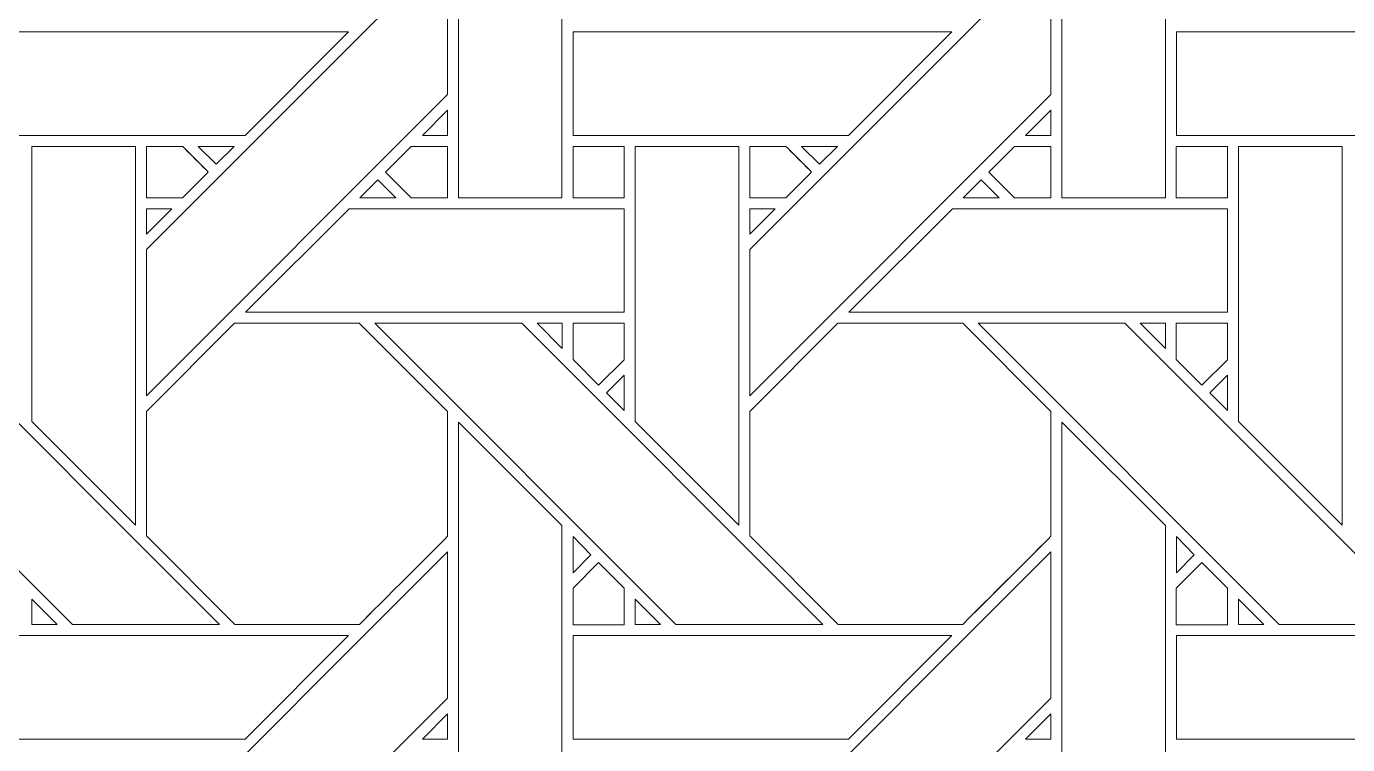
# Model space of a CAD drawing. Header units: inches. Extents: x 3.4 to 21.4, y 0.1 to 18.1.
# Drawn here: x 7.688 to 9.766, y 10.093 to 11.221 of the extents above; entities that cross this region are included whole.
import ezdxf

# ---------------------------------------------------------------- set-up
doc = ezdxf.new("R2010")
doc.units = ezdxf.units.IN
doc.header["$MEASUREMENT"] = 0
doc.layers.add('Design', color=7, linetype='Continuous', lineweight=0)

msp = doc.modelspace()

# ---------------------------------------------------------------- linework, layer by layer
at = {"layer": 'Design'}
for points, knots in [([(3.3829, 18.0948), (3.3829, 18.0948), (3.3829, 0.0948), (3.3829, 0.0948), (3.3829, 0.0948), (21.3829, 0.0948), (21.3829, 0.0948), (21.3829, 0.0948), (21.3829, 18.0948), (21.3829, 18.0948), (21.3829, 18.0948), (3.3829, 18.0948), (3.3829, 18.0948)], [0, 0, 0, 0, 1, 1, 1, 2, 2, 2, 3, 3, 3, 4, 4, 4, 4]), ([(4.2402, 17.2374), (4.2402, 17.2374), (4.2402, 0.9521), (4.2402, 0.9521), (4.2402, 0.9521), (20.5255, 0.9521), (20.5255, 0.9521), (20.5255, 0.9521), (20.5255, 17.2374), (20.5255, 17.2374), (20.5255, 17.2374), (4.2402, 17.2374), (4.2402, 17.2374)], [0, 0, 0, 0, 1, 1, 1, 2, 2, 2, 3, 3, 3, 4, 4, 4, 4]), ([(8.5303, 11.3856), (8.5303, 11.3856), (8.5303, 10.9519), (8.5303, 10.9519), (8.5303, 10.9519), (8.3676, 10.9519), (8.3676, 10.9519), (8.3676, 10.9519), (8.3676, 11.5477), (8.3676, 11.5477), (8.3676, 11.5477), (8.5303, 11.3856), (8.5303, 11.3856)], [0, 0, 0, 0, 1, 1, 1, 2, 2, 2, 3, 3, 3, 4, 4, 4, 4]), ([(9.4791, 11.3855), (9.4791, 11.3855), (9.4791, 10.9519), (9.4791, 10.9519), (9.4791, 10.9519), (9.3163, 10.9519), (9.3163, 10.9519), (9.3163, 10.9519), (9.3163, 11.5477), (9.3163, 11.5477), (9.3163, 11.5477), (9.4791, 11.3855), (9.4791, 11.3855)], [0, 0, 0, 0, 1, 1, 1, 2, 2, 2, 3, 3, 3, 4, 4, 4, 4]), ([(7.8768, 10.8705), (7.8768, 10.8705), (8.3504, 11.3441), (8.3504, 11.3441), (8.3504, 11.3441), (8.3504, 11.1141), (8.3504, 11.1141), (8.3504, 11.1141), (7.8768, 10.6404), (7.8768, 10.6404), (7.8768, 10.6404), (7.8768, 10.8705), (7.8768, 10.8705)], [0, 0, 0, 0, 1, 1, 1, 2, 2, 2, 3, 3, 3, 4, 4, 4, 4]), ([(8.8255, 10.8705), (8.8255, 10.8705), (9.2992, 11.3441), (9.2992, 11.3441), (9.2992, 11.3441), (9.2992, 11.1141), (9.2992, 11.1141), (9.2992, 11.1141), (8.8255, 10.6404), (8.8255, 10.6404), (8.8255, 10.6404), (8.8255, 10.8705), (8.8255, 10.8705)], [0, 0, 0, 0, 1, 1, 1, 2, 2, 2, 3, 3, 3, 4, 4, 4, 4]), ([(7.5989, 11.0499), (7.5989, 11.0499), (7.5989, 11.2126), (7.5989, 11.2126), (7.5989, 11.2126), (8.1946, 11.2126), (8.1946, 11.2126), (8.1946, 11.2126), (8.0319, 11.0499), (8.0319, 11.0499), (8.0319, 11.0499), (7.5989, 11.0499), (7.5989, 11.0499)], [0, 0, 0, 0, 1, 1, 1, 2, 2, 2, 3, 3, 3, 4, 4, 4, 4]), ([(8.5476, 11.0499), (8.5476, 11.0499), (8.5476, 11.2126), (8.5476, 11.2126), (8.5476, 11.2126), (9.1433, 11.2126), (9.1433, 11.2126), (9.1433, 11.2126), (8.9806, 11.0499), (8.9806, 11.0499), (8.9806, 11.0499), (8.5476, 11.0499), (8.5476, 11.0499)], [0, 0, 0, 0, 1, 1, 1, 2, 2, 2, 3, 3, 3, 4, 4, 4, 4]), ([(9.4964, 11.0499), (9.4964, 11.0499), (9.4964, 11.2126), (9.4964, 11.2126), (9.4964, 11.2126), (10.0921, 11.2126), (10.0921, 11.2126), (10.0921, 11.2126), (9.9293, 11.0499), (9.9293, 11.0499), (9.9293, 11.0499), (9.4964, 11.0499), (9.4964, 11.0499)], [0, 0, 0, 0, 1, 1, 1, 2, 2, 2, 3, 3, 3, 4, 4, 4, 4]), ([(8.3107, 11.0499), (8.3107, 11.0499), (8.3504, 11.0897), (8.3504, 11.0897), (8.3504, 11.0897), (8.3504, 11.0499), (8.3504, 11.0499), (8.3504, 11.0499), (8.3107, 11.0499), (8.3107, 11.0499)], [0, 0, 0, 0, 1, 1, 1, 2, 2, 2, 3, 3, 3, 3]), ([(9.2594, 11.0499), (9.2594, 11.0499), (9.2992, 11.0897), (9.2992, 11.0897), (9.2992, 11.0897), (9.2992, 11.0499), (9.2992, 11.0499), (9.2992, 11.0499), (9.2594, 11.0499), (9.2594, 11.0499)], [0, 0, 0, 0, 1, 1, 1, 2, 2, 2, 3, 3, 3, 3]), ([(7.8596, 11.0326), (7.8596, 11.0326), (7.8596, 10.4375), (7.8596, 10.4375), (7.8596, 10.4375), (7.6967, 10.6005), (7.6967, 10.6005), (7.6967, 10.6005), (7.6967, 11.0326), (7.6967, 11.0326), (7.6967, 11.0326), (7.8596, 11.0326), (7.8596, 11.0326)], [0, 0, 0, 0, 1, 1, 1, 2, 2, 2, 3, 3, 3, 4, 4, 4, 4]), ([(7.8767, 10.9519), (7.8767, 10.9519), (7.8767, 11.0327), (7.8767, 11.0327), (7.8767, 11.0327), (7.9338, 11.0327), (7.9338, 11.0327), (7.9389, 11.0276), (7.9697, 10.9967), (7.9741, 10.9923), (7.9741, 10.9923), (7.9337, 10.9519), (7.9337, 10.9519), (7.9337, 10.9519), (7.8767, 10.9519), (7.8767, 10.9519)], [0, 0, 0, 0, 1, 1, 1, 2, 2, 2, 3, 3, 3, 4, 4, 4, 5, 5, 5, 5]), ([(7.9741, 10.9923), (7.9741, 10.9923), (7.9337, 10.9519), (7.9337, 10.9519), (7.9337, 10.9519), (7.8767, 10.9519), (7.8767, 10.9519), (7.8767, 10.9519), (7.8767, 11.0327), (7.8767, 11.0327), (7.8767, 11.0327), (7.9338, 11.0327), (7.9338, 11.0327), (7.939, 11.0275), (7.9698, 10.9966), (7.9741, 10.9923)], [0, 0, 0, 0, 1, 1, 1, 2, 2, 2, 3, 3, 3, 4, 4, 4, 5, 5, 5, 5]), ([(7.9582, 11.0326), (7.9582, 11.0326), (8.0146, 11.0326), (8.0146, 11.0326), (8.0146, 11.0326), (7.9864, 11.0045), (7.9864, 11.0045), (7.9864, 11.0045), (7.9582, 11.0326), (7.9582, 11.0326)], [0, 0, 0, 0, 1, 1, 1, 2, 2, 2, 3, 3, 3, 3]), ([(8.2933, 10.9519), (8.2933, 10.9519), (8.2529, 10.9923), (8.2529, 10.9923), (8.2529, 10.9923), (8.2933, 11.0327), (8.2933, 11.0327), (8.2933, 11.0327), (8.3504, 11.0327), (8.3504, 11.0327), (8.3504, 11.0327), (8.3504, 10.9519), (8.3504, 10.9519), (8.3504, 10.9519), (8.2933, 10.9519), (8.2933, 10.9519)], [0, 0, 0, 0, 1, 1, 1, 2, 2, 2, 3, 3, 3, 4, 4, 4, 5, 5, 5, 5]), ([(8.2529, 10.9923), (8.2529, 10.9923), (8.2933, 11.0327), (8.2933, 11.0327), (8.2933, 11.0327), (8.3504, 11.0327), (8.3504, 11.0327), (8.3504, 11.0327), (8.3504, 10.9519), (8.3504, 10.9519), (8.3504, 10.9519), (8.2933, 10.9519), (8.2933, 10.9519), (8.2933, 10.9519), (8.2529, 10.9923), (8.2529, 10.9923)], [0, 0, 0, 0, 1, 1, 1, 2, 2, 2, 3, 3, 3, 4, 4, 4, 5, 5, 5, 5]), ([(8.5476, 10.9519), (8.5476, 10.9519), (8.5476, 11.0327), (8.5476, 11.0327), (8.5476, 11.0327), (8.6278, 11.0327), (8.6278, 11.0327), (8.6278, 11.0327), (8.6278, 10.9519), (8.6278, 10.9519), (8.6278, 10.9519), (8.5476, 10.9519), (8.5476, 10.9519)], [0, 0, 0, 0, 1, 1, 1, 2, 2, 2, 3, 3, 3, 4, 4, 4, 4]), ([(8.5476, 11.0327), (8.5476, 11.0327), (8.6278, 11.0327), (8.6278, 11.0327), (8.6278, 11.0327), (8.6278, 10.9519), (8.6278, 10.9519), (8.6278, 10.9519), (8.5476, 10.9519), (8.5476, 10.9519), (8.5476, 10.9519), (8.5476, 11.0327), (8.5476, 11.0327)], [0, 0, 0, 0, 1, 1, 1, 2, 2, 2, 3, 3, 3, 4, 4, 4, 4]), ([(8.8083, 11.0326), (8.8083, 11.0326), (8.8083, 10.4375), (8.8083, 10.4375), (8.8083, 10.4375), (8.6454, 10.6004), (8.6454, 10.6004), (8.6454, 10.6004), (8.6454, 11.0326), (8.6454, 11.0326), (8.6454, 11.0326), (8.8083, 11.0326), (8.8083, 11.0326)], [0, 0, 0, 0, 1, 1, 1, 2, 2, 2, 3, 3, 3, 4, 4, 4, 4]), ([(8.8255, 10.9519), (8.8255, 10.9519), (8.8255, 11.0327), (8.8255, 11.0327), (8.8255, 11.0327), (8.8825, 11.0327), (8.8825, 11.0327), (8.8877, 11.0276), (8.9184, 10.9967), (8.9228, 10.9923), (8.9228, 10.9923), (8.8824, 10.9519), (8.8824, 10.9519), (8.8824, 10.9519), (8.8255, 10.9519), (8.8255, 10.9519)], [0, 0, 0, 0, 1, 1, 1, 2, 2, 2, 3, 3, 3, 4, 4, 4, 5, 5, 5, 5]), ([(8.9228, 10.9923), (8.9228, 10.9923), (8.8824, 10.9519), (8.8824, 10.9519), (8.8824, 10.9519), (8.8255, 10.9519), (8.8255, 10.9519), (8.8255, 10.9519), (8.8255, 11.0327), (8.8255, 11.0327), (8.8255, 11.0327), (8.8825, 11.0327), (8.8825, 11.0327), (8.8878, 11.0274), (8.9186, 10.9966), (8.9228, 10.9923)], [0, 0, 0, 0, 1, 1, 1, 2, 2, 2, 3, 3, 3, 4, 4, 4, 5, 5, 5, 5]), ([(8.9069, 11.0326), (8.9069, 11.0326), (8.9634, 11.0326), (8.9634, 11.0326), (8.9634, 11.0326), (8.9351, 11.0045), (8.9351, 11.0045), (8.9351, 11.0045), (8.9069, 11.0326), (8.9069, 11.0326)], [0, 0, 0, 0, 1, 1, 1, 2, 2, 2, 3, 3, 3, 3]), ([(9.242, 10.9519), (9.242, 10.9519), (9.2017, 10.9923), (9.2017, 10.9923), (9.2017, 10.9923), (9.2421, 11.0327), (9.2421, 11.0327), (9.2421, 11.0327), (9.2991, 11.0327), (9.2991, 11.0327), (9.2991, 11.0327), (9.2991, 10.9519), (9.2991, 10.9519), (9.2991, 10.9519), (9.242, 10.9519), (9.242, 10.9519)], [0, 0, 0, 0, 1, 1, 1, 2, 2, 2, 3, 3, 3, 4, 4, 4, 5, 5, 5, 5]), ([(9.2017, 10.9923), (9.2017, 10.9923), (9.2421, 11.0327), (9.2421, 11.0327), (9.2421, 11.0327), (9.2991, 11.0327), (9.2991, 11.0327), (9.2991, 11.0327), (9.2991, 10.9519), (9.2991, 10.9519), (9.2991, 10.9519), (9.242, 10.9519), (9.242, 10.9519), (9.242, 10.9519), (9.2017, 10.9923), (9.2017, 10.9923)], [0, 0, 0, 0, 1, 1, 1, 2, 2, 2, 3, 3, 3, 4, 4, 4, 5, 5, 5, 5]), ([(9.4963, 10.9519), (9.4963, 10.9519), (9.4963, 11.0327), (9.4963, 11.0327), (9.4963, 11.0327), (9.5766, 11.0327), (9.5766, 11.0327), (9.5766, 11.0327), (9.5766, 10.9519), (9.5766, 10.9519), (9.5766, 10.9519), (9.4963, 10.9519), (9.4963, 10.9519)], [0, 0, 0, 0, 1, 1, 1, 2, 2, 2, 3, 3, 3, 4, 4, 4, 4]), ([(9.5766, 11.0327), (9.5766, 11.0327), (9.5766, 10.9519), (9.5766, 10.9519), (9.5766, 10.9519), (9.4963, 10.9519), (9.4963, 10.9519), (9.4963, 10.9519), (9.4963, 11.0327), (9.4963, 11.0327), (9.4963, 11.0327), (9.5766, 11.0327), (9.5766, 11.0327)], [0, 0, 0, 0, 1, 1, 1, 2, 2, 2, 3, 3, 3, 4, 4, 4, 4]), ([(9.7571, 11.0326), (9.7571, 11.0326), (9.7571, 10.4375), (9.7571, 10.4375), (9.7571, 10.4375), (9.5942, 10.6004), (9.5942, 10.6004), (9.5942, 10.6004), (9.5942, 11.0326), (9.5942, 11.0326), (9.5942, 11.0326), (9.7571, 11.0326), (9.7571, 11.0326)], [0, 0, 0, 0, 1, 1, 1, 2, 2, 2, 3, 3, 3, 4, 4, 4, 4]), ([(8.2691, 10.9519), (8.2691, 10.9519), (8.2126, 10.9519), (8.2126, 10.9519), (8.2126, 10.9519), (8.2408, 10.9801), (8.2408, 10.9801), (8.2408, 10.9801), (8.2691, 10.9519), (8.2691, 10.9519)], [0, 0, 0, 0, 1, 1, 1, 2, 2, 2, 3, 3, 3, 3]), ([(9.2178, 10.9519), (9.2178, 10.9519), (9.1613, 10.9519), (9.1613, 10.9519), (9.1613, 10.9519), (9.1896, 10.9801), (9.1896, 10.9801), (9.1896, 10.9801), (9.2178, 10.9519), (9.2178, 10.9519)], [0, 0, 0, 0, 1, 1, 1, 2, 2, 2, 3, 3, 3, 3]), ([(7.9166, 10.9347), (7.9166, 10.9347), (7.8768, 10.8949), (7.8768, 10.8949), (7.8768, 10.8949), (7.8768, 10.9347), (7.8768, 10.9347), (7.8768, 10.9347), (7.9166, 10.9347), (7.9166, 10.9347)], [0, 0, 0, 0, 1, 1, 1, 2, 2, 2, 3, 3, 3, 3]), ([(8.1954, 10.9347), (8.1954, 10.9347), (8.6279, 10.9347), (8.6279, 10.9347), (8.6279, 10.9347), (8.6279, 10.7719), (8.6279, 10.7719), (8.6279, 10.7719), (8.0326, 10.7719), (8.0326, 10.7719), (8.0326, 10.7719), (8.1954, 10.9347), (8.1954, 10.9347)], [0, 0, 0, 0, 1, 1, 1, 2, 2, 2, 3, 3, 3, 4, 4, 4, 4]), ([(8.8653, 10.9347), (8.8653, 10.9347), (8.8255, 10.8949), (8.8255, 10.8949), (8.8255, 10.8949), (8.8255, 10.9347), (8.8255, 10.9347), (8.8255, 10.9347), (8.8653, 10.9347), (8.8653, 10.9347)], [0, 0, 0, 0, 1, 1, 1, 2, 2, 2, 3, 3, 3, 3]), ([(9.1442, 10.9347), (9.1442, 10.9347), (9.5766, 10.9347), (9.5766, 10.9347), (9.5766, 10.9347), (9.5766, 10.7719), (9.5766, 10.7719), (9.5766, 10.7719), (8.9813, 10.7719), (8.9813, 10.7719), (8.9813, 10.7719), (9.1442, 10.9347), (9.1442, 10.9347)], [0, 0, 0, 0, 1, 1, 1, 2, 2, 2, 3, 3, 3, 4, 4, 4, 4]), ([(7.5181, 10.7548), (7.5181, 10.7548), (7.9918, 10.2811), (7.9918, 10.2811), (7.9918, 10.2811), (7.7607, 10.2811), (7.7607, 10.2811), (7.7607, 10.2811), (7.2872, 10.7548), (7.2872, 10.7548), (7.2872, 10.7548), (7.5181, 10.7548), (7.5181, 10.7548)], [0, 0, 0, 0, 1, 1, 1, 2, 2, 2, 3, 3, 3, 4, 4, 4, 4]), ([(8.2117, 10.2812), (8.2117, 10.2812), (8.016, 10.2812), (8.016, 10.2812), (8.016, 10.2812), (7.8767, 10.4204), (7.8767, 10.4204), (7.8767, 10.4204), (7.8767, 10.6161), (7.8767, 10.6161), (7.8767, 10.6161), (8.0154, 10.7548), (8.0154, 10.7548), (8.0154, 10.7548), (8.2116, 10.7548), (8.2116, 10.7548), (8.2116, 10.7548), (8.3504, 10.6161), (8.3504, 10.6161), (8.3504, 10.6161), (8.3504, 10.4199), (8.3504, 10.4199), (8.3326, 10.4019), (8.2207, 10.2902), (8.2117, 10.2812)], [0, 0, 0, 0, 1, 1, 1, 2, 2, 2, 3, 3, 3, 4, 4, 4, 5, 5, 5, 6, 6, 6, 7, 7, 7, 8, 8, 8, 8]), ([(7.8767, 10.6161), (7.8767, 10.6161), (8.0154, 10.7548), (8.0154, 10.7548), (8.0154, 10.7548), (8.2116, 10.7548), (8.2116, 10.7548), (8.2116, 10.7548), (8.3504, 10.6161), (8.3504, 10.6161), (8.3504, 10.6161), (8.3504, 10.4199), (8.3504, 10.4199), (8.3325, 10.4019), (8.2206, 10.2901), (8.2117, 10.2812), (8.2117, 10.2812), (8.016, 10.2812), (8.016, 10.2812), (8.016, 10.2812), (7.8767, 10.4204), (7.8767, 10.4204), (7.8767, 10.4204), (7.8767, 10.6161), (7.8767, 10.6161)], [0, 0, 0, 0, 1, 1, 1, 2, 2, 2, 3, 3, 3, 4, 4, 4, 5, 5, 5, 6, 6, 6, 7, 7, 7, 8, 8, 8, 8]), ([(8.4669, 10.7548), (8.4669, 10.7548), (8.9405, 10.2811), (8.9405, 10.2811), (8.9405, 10.2811), (8.7095, 10.2811), (8.7095, 10.2811), (8.7095, 10.2811), (8.2359, 10.7548), (8.2359, 10.7548), (8.2359, 10.7548), (8.4669, 10.7548), (8.4669, 10.7548)], [0, 0, 0, 0, 1, 1, 1, 2, 2, 2, 3, 3, 3, 4, 4, 4, 4]), ([(8.5304, 10.7548), (8.5304, 10.7548), (8.5304, 10.715), (8.5304, 10.715), (8.5304, 10.715), (8.491, 10.7548), (8.491, 10.7548), (8.491, 10.7548), (8.5304, 10.7548), (8.5304, 10.7548)], [0, 0, 0, 0, 1, 1, 1, 2, 2, 2, 3, 3, 3, 3]), ([(8.6278, 10.7548), (8.6278, 10.7548), (8.6278, 10.6972), (8.6278, 10.6972), (8.6278, 10.6972), (8.5879, 10.6573), (8.5879, 10.6573), (8.5879, 10.6573), (8.5476, 10.6976), (8.5476, 10.6976), (8.5476, 10.6976), (8.5476, 10.7548), (8.5476, 10.7548), (8.5476, 10.7548), (8.6278, 10.7548), (8.6278, 10.7548)], [0, 0, 0, 0, 1, 1, 1, 2, 2, 2, 3, 3, 3, 4, 4, 4, 5, 5, 5, 5]), ([(8.5879, 10.6573), (8.5879, 10.6573), (8.5476, 10.6976), (8.5476, 10.6976), (8.5476, 10.6976), (8.5476, 10.7548), (8.5476, 10.7548), (8.5476, 10.7548), (8.6278, 10.7548), (8.6278, 10.7548), (8.6278, 10.7548), (8.6278, 10.6972), (8.6278, 10.6972), (8.6278, 10.6972), (8.5879, 10.6573), (8.5879, 10.6573)], [0, 0, 0, 0, 1, 1, 1, 2, 2, 2, 3, 3, 3, 4, 4, 4, 5, 5, 5, 5]), ([(9.1604, 10.2812), (9.1604, 10.2812), (8.9647, 10.2812), (8.9647, 10.2812), (8.9647, 10.2812), (8.8255, 10.4204), (8.8255, 10.4204), (8.8255, 10.4204), (8.8255, 10.6161), (8.8255, 10.6161), (8.8255, 10.6161), (8.9642, 10.7548), (8.9642, 10.7548), (8.9642, 10.7548), (9.1604, 10.7548), (9.1604, 10.7548), (9.1604, 10.7548), (9.2991, 10.6161), (9.2991, 10.6161), (9.2991, 10.6161), (9.2991, 10.4199), (9.2991, 10.4199), (9.2813, 10.4019), (9.1694, 10.2902), (9.1604, 10.2812)], [0, 0, 0, 0, 1, 1, 1, 2, 2, 2, 3, 3, 3, 4, 4, 4, 5, 5, 5, 6, 6, 6, 7, 7, 7, 8, 8, 8, 8]), ([(8.8255, 10.6161), (8.8255, 10.6161), (8.9642, 10.7548), (8.9642, 10.7548), (8.9642, 10.7548), (9.1604, 10.7548), (9.1604, 10.7548), (9.1604, 10.7548), (9.2991, 10.6161), (9.2991, 10.6161), (9.2991, 10.6161), (9.2991, 10.4199), (9.2991, 10.4199), (9.2811, 10.4017), (9.1692, 10.29), (9.1604, 10.2812), (9.1604, 10.2812), (8.9647, 10.2812), (8.9647, 10.2812), (8.9647, 10.2812), (8.8255, 10.4204), (8.8255, 10.4204), (8.8255, 10.4204), (8.8255, 10.6161), (8.8255, 10.6161)], [0, 0, 0, 0, 1, 1, 1, 2, 2, 2, 3, 3, 3, 4, 4, 4, 5, 5, 5, 6, 6, 6, 7, 7, 7, 8, 8, 8, 8]), ([(9.4156, 10.7548), (9.4156, 10.7548), (9.8892, 10.2811), (9.8892, 10.2811), (9.8892, 10.2811), (9.6582, 10.2811), (9.6582, 10.2811), (9.6582, 10.2811), (9.1846, 10.7548), (9.1846, 10.7548), (9.1846, 10.7548), (9.4156, 10.7548), (9.4156, 10.7548)], [0, 0, 0, 0, 1, 1, 1, 2, 2, 2, 3, 3, 3, 4, 4, 4, 4]), ([(9.4791, 10.7548), (9.4791, 10.7548), (9.4791, 10.715), (9.4791, 10.715), (9.4791, 10.715), (9.4397, 10.7548), (9.4397, 10.7548), (9.4397, 10.7548), (9.4791, 10.7548), (9.4791, 10.7548)], [0, 0, 0, 0, 1, 1, 1, 2, 2, 2, 3, 3, 3, 3]), ([(9.4963, 10.6976), (9.4963, 10.6976), (9.4963, 10.7548), (9.4963, 10.7548), (9.4963, 10.7548), (9.5766, 10.7548), (9.5766, 10.7548), (9.5766, 10.7548), (9.5766, 10.6972), (9.5766, 10.6972), (9.5766, 10.6972), (9.5366, 10.6573), (9.5366, 10.6573), (9.5366, 10.6573), (9.4963, 10.6976), (9.4963, 10.6976)], [0, 0, 0, 0, 1, 1, 1, 2, 2, 2, 3, 3, 3, 4, 4, 4, 5, 5, 5, 5]), ([(9.5366, 10.6573), (9.5366, 10.6573), (9.4963, 10.6976), (9.4963, 10.6976), (9.4963, 10.6976), (9.4963, 10.7548), (9.4963, 10.7548), (9.4963, 10.7548), (9.5766, 10.7548), (9.5766, 10.7548), (9.5766, 10.7548), (9.5766, 10.6972), (9.5766, 10.6972), (9.5766, 10.6972), (9.5366, 10.6573), (9.5366, 10.6573)], [0, 0, 0, 0, 1, 1, 1, 2, 2, 2, 3, 3, 3, 4, 4, 4, 5, 5, 5, 5]), ([(8.6279, 10.6729), (8.6279, 10.6729), (8.6279, 10.6178), (8.6279, 10.6178), (8.6279, 10.6178), (8.6001, 10.6452), (8.6001, 10.6452), (8.6001, 10.6452), (8.6279, 10.6729), (8.6279, 10.6729)], [0, 0, 0, 0, 1, 1, 1, 2, 2, 2, 3, 3, 3, 3]), ([(9.5766, 10.6729), (9.5766, 10.6729), (9.5766, 10.6178), (9.5766, 10.6178), (9.5766, 10.6178), (9.5488, 10.6452), (9.5488, 10.6452), (9.5488, 10.6452), (9.5766, 10.6729), (9.5766, 10.6729)], [0, 0, 0, 0, 1, 1, 1, 2, 2, 2, 3, 3, 3, 3]), ([(8.5303, 10.4368), (8.5303, 10.4368), (8.5303, 10.0031), (8.5303, 10.0031), (8.5303, 10.0031), (8.3676, 10.0031), (8.3676, 10.0031), (8.3676, 10.0031), (8.3676, 10.599), (8.3676, 10.599), (8.3676, 10.599), (8.5303, 10.4368), (8.5303, 10.4368)], [0, 0, 0, 0, 1, 1, 1, 2, 2, 2, 3, 3, 3, 4, 4, 4, 4]), ([(9.4791, 10.4368), (9.4791, 10.4368), (9.4791, 10.0031), (9.4791, 10.0031), (9.4791, 10.0031), (9.3163, 10.0031), (9.3163, 10.0031), (9.3163, 10.0031), (9.3163, 10.599), (9.3163, 10.599), (9.3163, 10.599), (9.4791, 10.4368), (9.4791, 10.4368)], [0, 0, 0, 0, 1, 1, 1, 2, 2, 2, 3, 3, 3, 4, 4, 4, 4]), ([(8.5476, 10.3626), (8.5476, 10.3626), (8.5476, 10.4193), (8.5476, 10.4193), (8.5476, 10.4193), (8.5758, 10.3908), (8.5758, 10.3908), (8.5758, 10.3908), (8.5476, 10.3626), (8.5476, 10.3626)], [0, 0, 0, 0, 1, 1, 1, 2, 2, 2, 3, 3, 3, 3]), ([(9.4964, 10.3626), (9.4964, 10.3626), (9.4964, 10.4193), (9.4964, 10.4193), (9.4964, 10.4193), (9.5246, 10.3908), (9.5246, 10.3908), (9.5246, 10.3908), (9.4964, 10.3626), (9.4964, 10.3626)], [0, 0, 0, 0, 1, 1, 1, 2, 2, 2, 3, 3, 3, 3]), ([(7.8768, 9.9218), (7.8768, 9.9218), (8.3504, 10.3954), (8.3504, 10.3954), (8.3504, 10.3954), (8.3504, 10.1654), (8.3504, 10.1654), (8.3504, 10.1654), (7.8768, 9.6917), (7.8768, 9.6917), (7.8768, 9.6917), (7.8768, 9.9218), (7.8768, 9.9218)], [0, 0, 0, 0, 1, 1, 1, 2, 2, 2, 3, 3, 3, 4, 4, 4, 4]), ([(8.8255, 9.9218), (8.8255, 9.9218), (9.2992, 10.3954), (9.2992, 10.3954), (9.2992, 10.3954), (9.2992, 10.1654), (9.2992, 10.1654), (9.2992, 10.1654), (8.8255, 9.6917), (8.8255, 9.6917), (8.8255, 9.6917), (8.8255, 9.9218), (8.8255, 9.9218)], [0, 0, 0, 0, 1, 1, 1, 2, 2, 2, 3, 3, 3, 4, 4, 4, 4]), ([(8.5476, 10.2809), (8.5476, 10.2809), (8.5476, 10.3382), (8.5476, 10.3382), (8.5476, 10.3382), (8.5879, 10.3785), (8.5879, 10.3785), (8.5879, 10.3785), (8.6282, 10.3382), (8.6282, 10.3382), (8.6282, 10.3382), (8.6282, 10.2809), (8.6282, 10.2809), (8.6282, 10.2809), (8.5476, 10.2809), (8.5476, 10.2809)], [0, 0, 0, 0, 1, 1, 1, 2, 2, 2, 3, 3, 3, 4, 4, 4, 5, 5, 5, 5]), ([(8.5879, 10.3785), (8.5879, 10.3785), (8.6282, 10.3382), (8.6282, 10.3382), (8.6282, 10.3382), (8.6282, 10.2809), (8.6282, 10.2809), (8.6282, 10.2809), (8.5476, 10.2809), (8.5476, 10.2809), (8.5476, 10.2809), (8.5476, 10.3382), (8.5476, 10.3382), (8.5476, 10.3382), (8.5879, 10.3785), (8.5879, 10.3785)], [0, 0, 0, 0, 1, 1, 1, 2, 2, 2, 3, 3, 3, 4, 4, 4, 5, 5, 5, 5]), ([(9.4963, 10.2809), (9.4963, 10.2809), (9.4963, 10.3382), (9.4963, 10.3382), (9.4963, 10.3382), (9.5367, 10.3785), (9.5367, 10.3785), (9.5367, 10.3785), (9.577, 10.3382), (9.577, 10.3382), (9.577, 10.3382), (9.577, 10.2809), (9.577, 10.2809), (9.577, 10.2809), (9.4963, 10.2809), (9.4963, 10.2809)], [0, 0, 0, 0, 1, 1, 1, 2, 2, 2, 3, 3, 3, 4, 4, 4, 5, 5, 5, 5]), ([(9.5367, 10.3785), (9.5367, 10.3785), (9.577, 10.3382), (9.577, 10.3382), (9.577, 10.3382), (9.577, 10.2809), (9.577, 10.2809), (9.577, 10.2809), (9.4963, 10.2809), (9.4963, 10.2809), (9.4963, 10.2809), (9.4963, 10.3382), (9.4963, 10.3382), (9.4963, 10.3382), (9.5367, 10.3785), (9.5367, 10.3785)], [0, 0, 0, 0, 1, 1, 1, 2, 2, 2, 3, 3, 3, 4, 4, 4, 5, 5, 5, 5]), ([(7.6968, 10.2811), (7.6968, 10.2811), (7.6968, 10.3209), (7.6968, 10.3209), (7.6968, 10.3209), (7.7365, 10.2811), (7.7365, 10.2811), (7.7365, 10.2811), (7.6968, 10.2811), (7.6968, 10.2811)], [0, 0, 0, 0, 1, 1, 1, 2, 2, 2, 3, 3, 3, 3]), ([(8.6455, 10.2811), (8.6455, 10.2811), (8.6455, 10.3209), (8.6455, 10.3209), (8.6455, 10.3209), (8.6853, 10.2811), (8.6853, 10.2811), (8.6853, 10.2811), (8.6455, 10.2811), (8.6455, 10.2811)], [0, 0, 0, 0, 1, 1, 1, 2, 2, 2, 3, 3, 3, 3]), ([(9.5943, 10.2811), (9.5943, 10.2811), (9.5943, 10.3209), (9.5943, 10.3209), (9.5943, 10.3209), (9.634, 10.2811), (9.634, 10.2811), (9.634, 10.2811), (9.5943, 10.2811), (9.5943, 10.2811)], [0, 0, 0, 0, 1, 1, 1, 2, 2, 2, 3, 3, 3, 3]), ([(7.5989, 10.1012), (7.5989, 10.1012), (7.5989, 10.2639), (7.5989, 10.2639), (7.5989, 10.2639), (8.1946, 10.2639), (8.1946, 10.2639), (8.1946, 10.2639), (8.0319, 10.1012), (8.0319, 10.1012), (8.0319, 10.1012), (7.5989, 10.1012), (7.5989, 10.1012)], [0, 0, 0, 0, 1, 1, 1, 2, 2, 2, 3, 3, 3, 4, 4, 4, 4]), ([(8.5476, 10.1012), (8.5476, 10.1012), (8.5476, 10.2639), (8.5476, 10.2639), (8.5476, 10.2639), (9.1433, 10.2639), (9.1433, 10.2639), (9.1433, 10.2639), (8.9806, 10.1012), (8.9806, 10.1012), (8.9806, 10.1012), (8.5476, 10.1012), (8.5476, 10.1012)], [0, 0, 0, 0, 1, 1, 1, 2, 2, 2, 3, 3, 3, 4, 4, 4, 4]), ([(9.4964, 10.1012), (9.4964, 10.1012), (9.4964, 10.2639), (9.4964, 10.2639), (9.4964, 10.2639), (10.0921, 10.2639), (10.0921, 10.2639), (10.0921, 10.2639), (9.9293, 10.1012), (9.9293, 10.1012), (9.9293, 10.1012), (9.4964, 10.1012), (9.4964, 10.1012)], [0, 0, 0, 0, 1, 1, 1, 2, 2, 2, 3, 3, 3, 4, 4, 4, 4]), ([(8.3107, 10.1012), (8.3107, 10.1012), (8.3504, 10.141), (8.3504, 10.141), (8.3504, 10.141), (8.3504, 10.1012), (8.3504, 10.1012), (8.3504, 10.1012), (8.3107, 10.1012), (8.3107, 10.1012)], [0, 0, 0, 0, 1, 1, 1, 2, 2, 2, 3, 3, 3, 3]), ([(9.2594, 10.1012), (9.2594, 10.1012), (9.2992, 10.141), (9.2992, 10.141), (9.2992, 10.141), (9.2992, 10.1012), (9.2992, 10.1012), (9.2992, 10.1012), (9.2594, 10.1012), (9.2594, 10.1012)], [0, 0, 0, 0, 1, 1, 1, 2, 2, 2, 3, 3, 3, 3])]:
    msp.add_open_spline(points, degree=3, knots=knots, dxfattribs=at)

doc.saveas('drawing.dxf')
